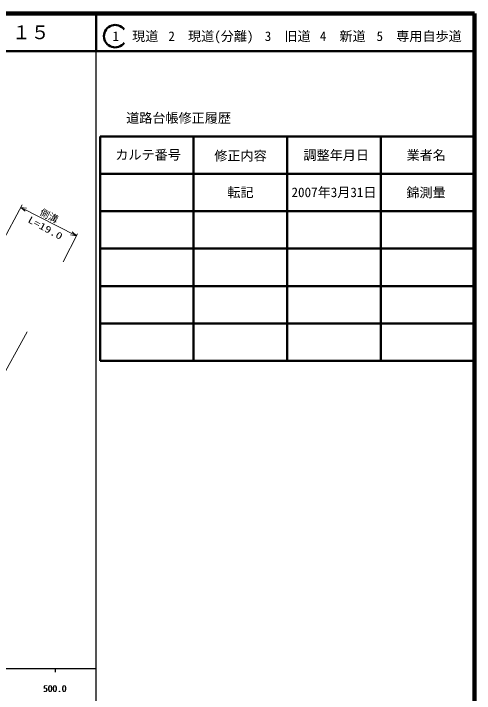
# Model space of a CAD drawing. Units: millimetres, scale not verified. Extents: x 17059 to 657059, y -104400 to 255600.
# Drawn here: x 533966 to 657059, y 73957 to 255600 of the extents above; entities that cross this region are included whole.
import ezdxf
from ezdxf.enums import TextEntityAlignment as Align

# ---------------------------------------------------------------- set-up
doc = ezdxf.new("R2010")
doc.units = ezdxf.units.MM
doc.header["$LTSCALE"] = 1000
for name, color, linetype, lineweight in [('M-TTL', 2, 'Continuous', 140), ('M-TTL-BAND', 7, 'Continuous', 25), ('M-TTL-FRAM', 2, 'Continuous', 50), ('M-TTL-LINE', 7, 'Continuous', 50), ('S-BGD-HTXT', 6, 'Continuous', 13)]:
    doc.layers.add(name, color=color, linetype=linetype, lineweight=lineweight)
doc.layers.add('M-TTL-TXT', color=7, linetype='Continuous')
doc.styles.add('ＭＳ ゴシック', font='')
doc.styles.get('ＭＳ ゴシック').set_extended_font_data('MS Gothic')

msp = doc.modelspace()

# ---------------------------------------------------------------- linework, layer by layer
at = {"layer": 'M-TTL'}
for p, q in [((657059, 255600), (17059, 255600)), ((657059, -104400), (657059, 255600))]:
    msp.add_line(p, q, dxfattribs=at)
at = {"layer": 'M-TTL-BAND'}
for p, q in [((556059, -104400), (556059, 245600)), ((17059, 80600), (556059, 80600)), ((545059, 80600), (545059, 79600))]:
    msp.add_line(p, q, dxfattribs=at)
at = {"layer": 'M-TTL-FRAM'}
for p, q in [((557059, 222797), (557059, 162797)), ((557059, 222797), (657059, 222797)), ((557059, 162797), (657059, 162797))]:
    msp.add_line(p, q, dxfattribs=at)
at = {"layer": 'M-TTL-LINE'}
for p, q in [((556059, 255600), (556059, 245600)), ((17059, 245600), (657059, 245600)), ((582059, 222797), (582059, 162797)), ((607059, 222797), (607059, 162797)), ((632059, 222797), (632059, 162797)), ((557059, 212797), (657059, 212797)), ((557059, 202797), (657059, 202797)), ((557059, 192797), (657059, 192797)), ((557059, 182797), (657059, 182797)), ((557059, 172797), (657059, 172797))]:
    msp.add_line(p, q, dxfattribs=at)
msp.add_arc((561090, 249558), 3000, 35.68533, 324.31467, dxfattribs=at)
at = {"layer": 'S-BGD-HTXT'}
for p, q in [((536233, 204464), (530674, 193990)), ((535874, 203788), (550732, 196215)), ((547168, 189279), (551002, 196741)), ((526199, 149916), (537572, 170604))]:
    msp.add_line(p, q, dxfattribs=at)
for points in [[(537087, 202805), (535874, 203788), (537422, 203596)], [(549602, 197291), (550732, 196215), (549205, 196530)]]:
    msp.add_lwpolyline(points, dxfattribs=at)

# ---------------------------------------------------------------- texts
at = {"layer": 'M-TTL-BAND', "style": 'ＭＳ ゴシック'}
for p in [(544904, 73795), (545059, 73795)]:
    msp.add_text('500.0', height=1833, dxfattribs=at).set_placement(p, align=Align.BOTTOM_CENTER)
at = {"layer": 'M-TTL-TXT', "style": 'ＭＳ ゴシック'}
for s, height, p in [('１５', 3666, (538556, 250600)), ('1\u3000現道', 2566, (566508, 249558)), ('2\u3000現道(分離)', 2566, (586678, 249558)), ('3\u3000旧道', 2566, (607181, 249558)), ('4\u3000新道', 2566, (621883, 249558)), ('5\u3000専用自歩道', 2566, (642288, 249558)), ('道路台帳修正履歴', 2566, (578028, 227713)), ('カルテ番号', 2566, (569899, 217877)), ('修正内容', 2566, (594568, 217623)), ('調整年月日', 2566, (620148, 217797)), ('業者名', 2566, (644194, 217797)), ('転記', 2566, (594559, 207846)), ('2007年3月31日', 2566, (619559, 207846)), ('錦測量', 2566, (644136, 207789))]:
    msp.add_text(s, height=height, dxfattribs=at).set_placement(p, align=Align.MIDDLE_CENTER)
at = {"layer": 'S-BGD-HTXT', "style": 'ＭＳ ゴシック'}
msp.add_text('側溝', height=1833, rotation=332.7, dxfattribs=at).set_placement((540482, 201437), align=Align.BOTTOM_LEFT)
at = {"layer": 'S-BGD-HTXT', "style": 'ＭＳ ゴシック', "width": 1.35}
msp.add_text('L=19.0', height=1833, rotation=331.3, dxfattribs=at).set_placement((537308, 199466), align=Align.BOTTOM_LEFT)

doc.saveas('drawing.dxf')
